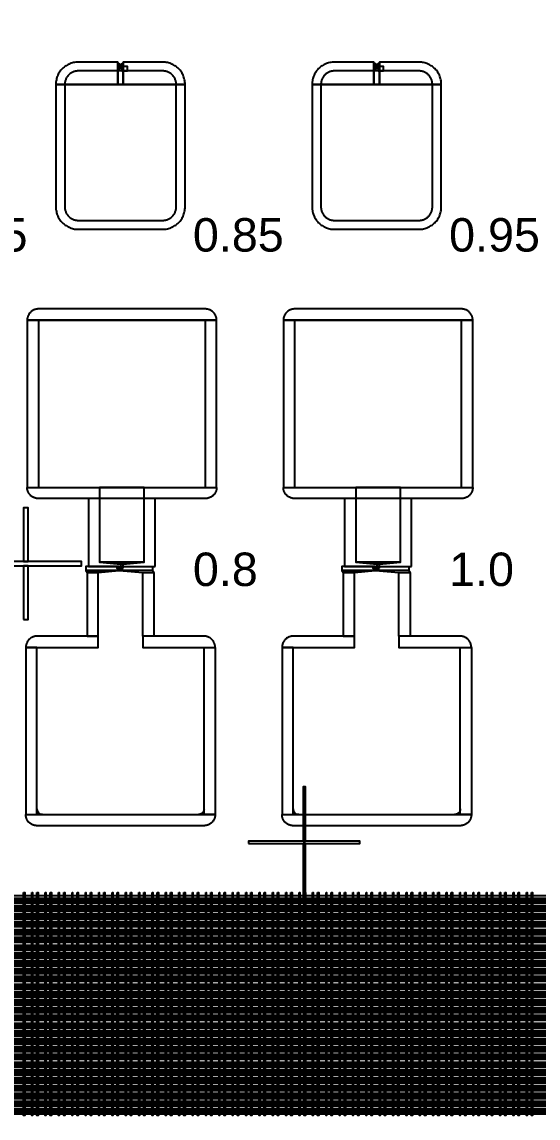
# Model space of a CAD drawing. Extents: x -50000 to 50000, y -50000 to 50000.
# Drawn here: x -17007 to -16080, y 16006 to 17972 of the extents above; entities that cross this region are included whole.
import ezdxf

# ---------------------------------------------------------------- set-up
doc = ezdxf.new("R2010")
doc.units = 0
doc.layers.get('0').update_dxf_attribs({"linetype": 'CONTINUOUS'})
for name, color, linetype in [('BASEMETAL', 4, 'CONTINUOUS'), ('FRAME', 8, 'CONTINUOUS'), ('MARKERS', 2, 'CONTINUOUS'), ('SECONDLAYER', 6, 'CONTINUOUS')]:
    doc.layers.add(name, color=color, linetype=linetype)
doc.styles.get("Standard").update_dxf_attribs({"font": 'arial.ttf'})

# ---------------------------------------------------------------- blocks, each defined once
blk = doc.blocks.new('CHIP_JARRAY')
for points in [[(4609.5, 3360), (4665, 3360), (4665, 3400), (4594, 3400), (4591.9, 3399.9), (4589.8, 3399.8), (4587.7, 3399.5), (4585.7, 3399.1), (4583.6, 3398.6), (4581.6, 3398), (4579.7, 3397.3), (4577.7, 3396.5), (4575.8, 3395.6), (4574, 3394.6), (4572.2, 3393.5), (4570.5, 3392.4), (4568.8, 3391.1), (4567.2, 3389.7), (4565.7, 3388.3), (4564.3, 3386.8), (4562.9, 3385.2), (4561.6, 3383.5), (4560.5, 3381.8), (4559.4, 3380), (4558.4, 3378.2), (4557.5, 3376.3), (4556.7, 3374.3), (4556, 3372.4), (4555.4, 3370.4), (4554.9, 3368.3), (4554.5, 3366.3), (4554.2, 3364.2), (4554.1, 3362.1), (4554, 3360), (4554, 3360)], [(4669.6, 3395.5), (4665, 3399.5), (4665, 3399.5), (4665, 3395.5)], [(4669.6, 3388.5), (4669.6, 3395.5), (4665, 3395.5), (4665, 3388.5)], [(4675, 3360), (4675, 3388.5), (4665, 3388.5), (4665, 3360)], [(4675, 3395.5), (4675, 3399.5), (4675, 3399.5), (4670.4, 3395.5)], [(4670.4, 3388.5), (4670.4, 3395.5), (4675, 3395.5), (4675, 3388.5)], [(4730.5, 3360), (4786, 3360), (4786, 3360), (4785.9, 3362.1), (4785.8, 3364.2), (4785.5, 3366.3), (4785.1, 3368.3), (4784.6, 3370.4), (4784, 3372.4), (4783.3, 3374.3), (4782.5, 3376.3), (4781.6, 3378.2), (4780.6, 3380), (4779.5, 3381.8), (4778.4, 3383.5), (4777.1, 3385.2), (4775.7, 3386.8), (4774.3, 3388.3), (4772.8, 3389.7), (4771.2, 3391.1), (4769.5, 3392.4), (4767.8, 3393.5), (4766, 3394.6), (4764.2, 3395.6), (4762.3, 3396.5), (4760.3, 3397.3), (4758.4, 3398), (4756.4, 3398.6), (4754.3, 3399.1), (4752.3, 3399.5), (4750.2, 3399.8), (4748.1, 3399.9), (4746, 3400), (4675, 3400), (4675, 3360)], [(5069.5, 3360), (5125, 3360), (5125, 3400), (5054, 3400), (5051.9, 3399.9), (5049.8, 3399.8), (5047.7, 3399.5), (5045.7, 3399.1), (5043.6, 3398.6), (5041.6, 3398), (5039.7, 3397.3), (5037.7, 3396.5), (5035.8, 3395.6), (5034, 3394.6), (5032.2, 3393.5), (5030.5, 3392.4), (5028.8, 3391.1), (5027.2, 3389.7), (5025.7, 3388.3), (5024.3, 3386.8), (5022.9, 3385.2), (5021.6, 3383.5), (5020.5, 3381.8), (5019.4, 3380), (5018.4, 3378.2), (5017.5, 3376.3), (5016.7, 3374.3), (5016, 3372.4), (5015.4, 3370.4), (5014.9, 3368.3), (5014.5, 3366.3), (5014.2, 3364.2), (5014.1, 3362.1), (5014, 3360), (5014, 3360)], [(5129.5, 3395.5), (5125, 3399.5), (5125, 3399.5), (5125, 3395.5)], [(5129.5, 3388.5), (5129.5, 3395.5), (5125, 3395.5), (5125, 3388.5)], [(5135, 3360), (5135, 3388.5), (5125, 3388.5), (5125, 3360)], [(5135, 3395.5), (5135, 3399.5), (5135, 3399.5), (5130.5, 3395.5)], [(5130.5, 3388.5), (5130.5, 3395.5), (5135, 3395.5), (5135, 3388.5)], [(5190.5, 3360), (5246, 3360), (5246, 3360), (5245.9, 3362.1), (5245.8, 3364.2), (5245.5, 3366.3), (5245.1, 3368.3), (5244.6, 3370.4), (5244, 3372.4), (5243.3, 3374.3), (5242.5, 3376.3), (5241.6, 3378.2), (5240.6, 3380), (5239.5, 3381.8), (5238.4, 3383.5), (5237.1, 3385.2), (5235.7, 3386.8), (5234.3, 3388.3), (5232.8, 3389.7), (5231.2, 3391.1), (5229.5, 3392.4), (5227.8, 3393.5), (5226, 3394.6), (5224.2, 3395.6), (5222.3, 3396.5), (5220.3, 3397.3), (5218.4, 3398), (5216.4, 3398.6), (5214.3, 3399.1), (5212.3, 3399.5), (5210.2, 3399.8), (5208.1, 3399.9), (5206, 3400), (5135, 3400), (5135, 3360)], [(4670, 3100), (4746, 3100), (4748.1, 3100.1), (4750.2, 3100.2), (4752.3, 3100.5), (4754.3, 3100.9), (4756.4, 3101.4), (4758.4, 3102), (4760.3, 3102.7), (4762.3, 3103.5), (4764.2, 3104.4), (4766, 3105.4), (4767.8, 3106.5), (4769.5, 3107.6), (4771.2, 3108.9), (4772.8, 3110.3), (4774.3, 3111.7), (4775.7, 3113.2), (4777.1, 3114.8), (4778.4, 3116.5), (4779.5, 3118.2), (4780.6, 3120), (4781.6, 3121.8), (4782.5, 3123.7), (4783.3, 3125.7), (4784, 3127.6), (4784.6, 3129.6), (4785.1, 3131.7), (4785.5, 3133.7), (4785.8, 3135.8), (4785.9, 3137.9), (4786, 3140), (4786, 3360), (4554, 3360), (4554, 3140), (4554.1, 3137.9), (4554.2, 3135.8), (4554.5, 3133.7), (4554.9, 3131.7), (4555.4, 3129.6), (4556, 3127.6), (4556.7, 3125.7), (4557.5, 3123.7), (4558.4, 3121.8), (4559.4, 3120), (4560.5, 3118.2), (4561.6, 3116.5), (4562.9, 3114.8), (4564.3, 3113.2), (4565.7, 3111.7), (4567.2, 3110.3), (4568.8, 3108.9), (4570.5, 3107.6), (4572.2, 3106.5), (4574, 3105.4), (4575.8, 3104.4), (4577.7, 3103.5), (4579.7, 3102.7), (4581.6, 3102), (4583.6, 3101.4), (4585.7, 3100.9), (4587.7, 3100.5), (4589.8, 3100.2), (4591.9, 3100.1), (4594, 3100)], [(5130, 3100), (5206, 3100), (5208.1, 3100.1), (5210.2, 3100.2), (5212.3, 3100.5), (5214.3, 3100.9), (5216.4, 3101.4), (5218.4, 3102), (5220.3, 3102.7), (5222.3, 3103.5), (5224.2, 3104.4), (5226, 3105.4), (5227.8, 3106.5), (5229.5, 3107.6), (5231.2, 3108.9), (5232.8, 3110.3), (5234.3, 3111.7), (5235.7, 3113.2), (5237.1, 3114.8), (5238.4, 3116.5), (5239.5, 3118.2), (5240.6, 3120), (5241.6, 3121.8), (5242.5, 3123.7), (5243.3, 3125.7), (5244, 3127.6), (5244.6, 3129.6), (5245.1, 3131.7), (5245.5, 3133.7), (5245.8, 3135.8), (5245.9, 3137.9), (5246, 3140), (5246, 3360), (5014, 3360), (5014, 3140), (5014.1, 3137.9), (5014.2, 3135.8), (5014.5, 3133.7), (5014.9, 3131.7), (5015.4, 3129.6), (5016, 3127.6), (5016.7, 3125.7), (5017.5, 3123.7), (5018.4, 3121.8), (5019.4, 3120), (5020.5, 3118.2), (5021.6, 3116.5), (5022.9, 3114.8), (5024.3, 3113.2), (5025.7, 3111.7), (5027.2, 3110.3), (5028.8, 3108.9), (5030.5, 3107.6), (5032.2, 3106.5), (5034, 3105.4), (5035.8, 3104.4), (5037.7, 3103.5), (5039.7, 3102.7), (5041.6, 3102), (5043.6, 3101.4), (5045.7, 3100.9), (5047.7, 3100.5), (5049.8, 3100.2), (5051.9, 3100.1), (5054, 3100)], [(4672.5, 2937), (4842.5, 2937), (4842.5, 2937), (4842.5, 2938), (4842.4, 2939.1), (4842.3, 2940.1), (4842.1, 2941.2), (4841.8, 2942.2), (4841.5, 2943.2), (4841.2, 2944.2), (4840.8, 2945.1), (4840.3, 2946.1), (4839.8, 2947), (4839.3, 2947.9), (4838.7, 2948.8), (4838, 2949.6), (4837.4, 2950.4), (4836.6, 2951.1), (4835.9, 2951.9), (4835.1, 2952.5), (4834.3, 2953.2), (4833.4, 2953.8), (4832.5, 2954.3), (4831.6, 2954.8), (4830.6, 2955.3), (4829.7, 2955.7), (4828.7, 2956), (4827.7, 2956.3), (4826.7, 2956.6), (4825.6, 2956.8), (4824.6, 2956.9), (4823.5, 2957), (4822.5, 2957), (4522.5, 2957), (4521.5, 2957), (4520.4, 2956.9), (4519.4, 2956.8), (4518.3, 2956.6), (4517.3, 2956.3), (4516.3, 2956), (4515.3, 2955.7), (4514.4, 2955.3), (4513.4, 2954.8), (4512.5, 2954.3), (4511.6, 2953.8), (4510.7, 2953.2), (4509.9, 2952.5), (4509.1, 2951.9), (4508.4, 2951.1), (4507.6, 2950.4), (4507, 2949.6), (4506.3, 2948.8), (4505.7, 2947.9), (4505.2, 2947), (4504.7, 2946.1), (4504.2, 2945.1), (4503.8, 2944.2), (4503.5, 2943.2), (4503.2, 2942.2), (4502.9, 2941.2), (4502.7, 2940.1), (4502.6, 2939.1), (4502.5, 2938), (4502.5, 2937), (4502.5, 2937)], [(5132.5, 2937), (5302.5, 2937), (5302.5, 2937), (5302.5, 2938), (5302.4, 2939.1), (5302.3, 2940.1), (5302.1, 2941.2), (5301.8, 2942.2), (5301.5, 2943.2), (5301.2, 2944.2), (5300.8, 2945.1), (5300.3, 2946.1), (5299.8, 2947), (5299.3, 2947.9), (5298.7, 2948.8), (5298, 2949.6), (5297.4, 2950.4), (5296.6, 2951.1), (5295.9, 2951.9), (5295.1, 2952.5), (5294.3, 2953.2), (5293.4, 2953.8), (5292.5, 2954.3), (5291.6, 2954.8), (5290.6, 2955.3), (5289.7, 2955.7), (5288.7, 2956), (5287.7, 2956.3), (5286.7, 2956.6), (5285.6, 2956.8), (5284.6, 2956.9), (5283.5, 2957), (5282.5, 2957), (4982.5, 2957), (4981.5, 2957), (4980.4, 2956.9), (4979.4, 2956.8), (4978.3, 2956.6), (4977.3, 2956.3), (4976.3, 2956), (4975.3, 2955.7), (4974.4, 2955.3), (4973.4, 2954.8), (4972.5, 2954.3), (4971.6, 2953.8), (4970.7, 2953.2), (4969.9, 2952.5), (4969.1, 2951.9), (4968.4, 2951.1), (4967.6, 2950.4), (4967, 2949.6), (4966.3, 2948.8), (4965.7, 2947.9), (4965.2, 2947), (4964.7, 2946.1), (4964.2, 2945.1), (4963.8, 2944.2), (4963.5, 2943.2), (4963.2, 2942.2), (4962.9, 2941.2), (4962.7, 2940.1), (4962.6, 2939.1), (4962.5, 2938), (4962.5, 2937), (4962.5, 2937)], [(4842.5, 2637), (4842.5, 2937), (4502.5, 2937), (4502.5, 2637)], [(5302.5, 2637), (5302.5, 2937), (4962.5, 2937), (4962.5, 2637)], [(4672.5, 2637), (4842.5, 2637), (4842.5, 2637), (4842.5, 2636), (4842.4, 2634.9), (4842.3, 2633.9), (4842.1, 2632.8), (4841.8, 2631.8), (4841.5, 2630.8), (4841.2, 2629.8), (4840.8, 2628.9), (4840.3, 2627.9), (4839.8, 2627), (4839.3, 2626.1), (4838.7, 2625.2), (4838, 2624.4), (4837.4, 2623.6), (4836.6, 2622.9), (4835.9, 2622.1), (4835.1, 2621.5), (4834.3, 2620.8), (4833.4, 2620.2), (4832.5, 2619.7), (4831.6, 2619.2), (4830.6, 2618.7), (4829.7, 2618.3), (4828.7, 2618), (4827.7, 2617.7), (4826.7, 2617.4), (4825.6, 2617.2), (4824.6, 2617.1), (4823.5, 2617), (4822.5, 2617), (4522.5, 2617), (4521.5, 2617), (4520.4, 2617.1), (4519.4, 2617.2), (4518.3, 2617.4), (4517.3, 2617.7), (4516.3, 2618), (4515.3, 2618.3), (4514.4, 2618.7), (4513.4, 2619.2), (4512.5, 2619.7), (4511.6, 2620.2), (4510.7, 2620.8), (4509.9, 2621.5), (4509.1, 2622.1), (4508.4, 2622.9), (4507.6, 2623.6), (4507, 2624.4), (4506.3, 2625.2), (4505.7, 2626.1), (4505.2, 2627), (4504.7, 2627.9), (4504.2, 2628.9), (4503.8, 2629.8), (4503.5, 2630.8), (4503.2, 2631.8), (4502.9, 2632.8), (4502.7, 2633.9), (4502.6, 2634.9), (4502.5, 2636), (4502.5, 2637), (4502.5, 2637)], [(5132.5, 2637), (5302.5, 2637), (5302.5, 2637), (5302.5, 2636), (5302.4, 2634.9), (5302.3, 2633.9), (5302.1, 2632.8), (5301.8, 2631.8), (5301.5, 2630.8), (5301.2, 2629.8), (5300.8, 2628.9), (5300.3, 2627.9), (5299.8, 2627), (5299.3, 2626.1), (5298.7, 2625.2), (5298, 2624.4), (5297.4, 2623.6), (5296.6, 2622.9), (5295.9, 2622.1), (5295.1, 2621.5), (5294.3, 2620.8), (5293.4, 2620.2), (5292.5, 2619.7), (5291.6, 2619.2), (5290.6, 2618.7), (5289.7, 2618.3), (5288.7, 2618), (5287.7, 2617.7), (5286.7, 2617.4), (5285.6, 2617.2), (5284.6, 2617.1), (5283.5, 2617), (5282.5, 2617), (4982.5, 2617), (4981.5, 2617), (4980.4, 2617.1), (4979.4, 2617.2), (4978.3, 2617.4), (4977.3, 2617.7), (4976.3, 2618), (4975.3, 2618.3), (4974.4, 2618.7), (4973.4, 2619.2), (4972.5, 2619.7), (4971.6, 2620.2), (4970.7, 2620.8), (4969.9, 2621.5), (4969.1, 2622.1), (4968.4, 2622.9), (4967.6, 2623.6), (4967, 2624.4), (4966.3, 2625.2), (4965.7, 2626.1), (4965.2, 2627), (4964.7, 2627.9), (4964.2, 2628.9), (4963.8, 2629.8), (4963.5, 2630.8), (4963.2, 2631.8), (4962.9, 2632.8), (4962.7, 2633.9), (4962.6, 2634.9), (4962.5, 2636), (4962.5, 2637), (4962.5, 2637)], [(4732.5, 2495), (4732.5, 2617), (4612.5, 2617), (4612.5, 2495)], [(5192.5, 2495), (5192.5, 2617), (5072.5, 2617), (5072.5, 2495)], [(4667.1, 2488), (4667.1, 2495), (4607.5, 2495), (4607.5, 2488)], [(4630, 2484), (4667.1, 2488), (4607.5, 2488), (4610, 2484)], [(4630, 2370), (4630, 2484), (4610, 2484), (4610, 2370)], [(4667.9, 2488), (4667.9, 2495), (4727.5, 2495), (4727.5, 2488)], [(4730, 2484), (4727.5, 2488), (4667.9, 2488), (4710, 2484)], [(4710, 2370), (4710, 2484), (4730, 2484), (4730, 2370)], [(5127, 2488), (5127, 2495), (5067.5, 2495), (5067.5, 2488)], [(5090, 2484), (5127, 2488), (5067.5, 2488), (5070, 2484)], [(5090, 2370), (5090, 2484), (5070, 2484), (5070, 2370)], [(5128, 2488), (5128, 2495), (5187.5, 2495), (5187.5, 2488)], [(5190, 2484), (5187.5, 2488), (5128, 2488), (5170, 2484)], [(5170, 2370), (5170, 2484), (5190, 2484), (5190, 2370)], [(4565, 2350), (4630, 2350), (4630, 2370), (4520, 2370), (4519, 2370), (4517.9, 2369.9), (4516.9, 2369.8), (4515.8, 2369.6), (4514.8, 2369.3), (4513.8, 2369), (4512.8, 2368.7), (4511.9, 2368.3), (4510.9, 2367.8), (4510, 2367.3), (4509.1, 2366.8), (4508.2, 2366.2), (4507.4, 2365.5), (4506.6, 2364.9), (4505.9, 2364.1), (4505.1, 2363.4), (4504.5, 2362.6), (4503.8, 2361.8), (4503.2, 2360.9), (4502.7, 2360), (4502.2, 2359.1), (4501.7, 2358.1), (4501.3, 2357.2), (4501, 2356.2), (4500.7, 2355.2), (4500.4, 2354.2), (4500.2, 2353.1), (4500.1, 2352.1), (4500, 2351), (4500, 2350), (4500, 2350)], [(4775, 2350), (4840, 2350), (4840, 2350), (4840, 2351), (4839.9, 2352.1), (4839.8, 2353.1), (4839.6, 2354.2), (4839.3, 2355.2), (4839, 2356.2), (4838.7, 2357.2), (4838.3, 2358.1), (4837.8, 2359.1), (4837.3, 2360), (4836.8, 2360.9), (4836.2, 2361.8), (4835.5, 2362.6), (4834.9, 2363.4), (4834.1, 2364.1), (4833.4, 2364.9), (4832.6, 2365.5), (4831.8, 2366.2), (4830.9, 2366.8), (4830, 2367.3), (4829.1, 2367.8), (4828.1, 2368.3), (4827.2, 2368.7), (4826.2, 2369), (4825.2, 2369.3), (4824.2, 2369.6), (4823.1, 2369.8), (4822.1, 2369.9), (4821, 2370), (4820, 2370), (4710, 2370), (4710, 2350)], [(5025, 2350), (5090, 2350), (5090, 2370), (4980, 2370), (4979, 2370), (4977.9, 2369.9), (4976.9, 2369.8), (4975.8, 2369.6), (4974.8, 2369.3), (4973.8, 2369), (4972.8, 2368.7), (4971.9, 2368.3), (4970.9, 2367.8), (4970, 2367.3), (4969.1, 2366.8), (4968.2, 2366.2), (4967.4, 2365.5), (4966.6, 2364.9), (4965.9, 2364.1), (4965.1, 2363.4), (4964.5, 2362.6), (4963.8, 2361.8), (4963.2, 2360.9), (4962.7, 2360), (4962.2, 2359.1), (4961.7, 2358.1), (4961.3, 2357.2), (4961, 2356.2), (4960.7, 2355.2), (4960.4, 2354.2), (4960.2, 2353.1), (4960.1, 2352.1), (4960, 2351), (4960, 2350), (4960, 2350)], [(5235, 2350), (5300, 2350), (5300, 2350), (5300, 2351), (5299.9, 2352.1), (5299.8, 2353.1), (5299.6, 2354.2), (5299.3, 2355.2), (5299, 2356.2), (5298.7, 2357.2), (5298.3, 2358.1), (5297.8, 2359.1), (5297.3, 2360), (5296.8, 2360.9), (5296.2, 2361.8), (5295.5, 2362.6), (5294.9, 2363.4), (5294.1, 2364.1), (5293.4, 2364.9), (5292.6, 2365.5), (5291.8, 2366.2), (5290.9, 2366.8), (5290, 2367.3), (5289.1, 2367.8), (5288.1, 2368.3), (5287.2, 2368.7), (5286.2, 2369), (5285.2, 2369.3), (5284.2, 2369.6), (5283.1, 2369.8), (5282.1, 2369.9), (5281, 2370), (5280, 2370), (5170, 2370), (5170, 2350)], [(4520, 2050), (4520, 2350), (4500, 2350), (4500, 2050)], [(4820, 2050), (4820, 2350), (4840, 2350), (4840, 2050)], [(4980, 2050), (4980, 2350), (4960, 2350), (4960, 2050)], [(5280, 2050), (5280, 2350), (5300, 2350), (5300, 2050)], [(4670, 2050), (4840, 2050), (4840, 2050), (4840, 2049), (4839.9, 2047.9), (4839.8, 2046.9), (4839.6, 2045.8), (4839.3, 2044.8), (4839, 2043.8), (4838.7, 2042.8), (4838.3, 2041.9), (4837.8, 2040.9), (4837.3, 2040), (4836.8, 2039.1), (4836.2, 2038.2), (4835.5, 2037.4), (4834.9, 2036.6), (4834.1, 2035.9), (4833.4, 2035.1), (4832.6, 2034.5), (4831.8, 2033.8), (4830.9, 2033.2), (4830, 2032.7), (4829.1, 2032.2), (4828.1, 2031.7), (4827.2, 2031.3), (4826.2, 2031), (4825.2, 2030.7), (4824.2, 2030.4), (4823.1, 2030.2), (4822.1, 2030.1), (4821, 2030), (4820, 2030), (4520, 2030), (4519, 2030), (4517.9, 2030.1), (4516.9, 2030.2), (4515.8, 2030.4), (4514.8, 2030.7), (4513.8, 2031), (4512.8, 2031.3), (4511.9, 2031.7), (4510.9, 2032.2), (4510, 2032.7), (4509.1, 2033.2), (4508.2, 2033.8), (4507.4, 2034.5), (4506.6, 2035.1), (4505.9, 2035.9), (4505.1, 2036.6), (4504.5, 2037.4), (4503.8, 2038.2), (4503.2, 2039.1), (4502.7, 2040), (4502.2, 2040.9), (4501.7, 2041.9), (4501.3, 2042.8), (4501, 2043.8), (4500.7, 2044.8), (4500.4, 2045.8), (4500.2, 2046.9), (4500.1, 2047.9), (4500, 2049), (4500, 2050), (4500, 2050)], [(4520, 2050), (4520, 2060), (4520.1, 2059), (4520.2, 2057.9), (4520.5, 2056.9), (4520.9, 2055.9), (4521.3, 2055), (4521.9, 2054.1), (4522.6, 2053.3), (4523.3, 2052.6), (4524.1, 2051.9), (4525, 2051.3), (4525.9, 2050.9), (4526.9, 2050.5), (4527.9, 2050.2), (4529, 2050.1), (4530, 2050)], [(4820, 2050), (4820, 2060), (4819.9, 2059), (4819.8, 2057.9), (4819.5, 2056.9), (4819.1, 2055.9), (4818.7, 2055), (4818.1, 2054.1), (4817.4, 2053.3), (4816.7, 2052.6), (4815.9, 2051.9), (4815, 2051.3), (4814.1, 2050.9), (4813.1, 2050.5), (4812.1, 2050.2), (4811, 2050.1), (4810, 2050)], [(5130, 2050), (5300, 2050), (5300, 2050), (5300, 2049), (5299.9, 2047.9), (5299.8, 2046.9), (5299.6, 2045.8), (5299.3, 2044.8), (5299, 2043.8), (5298.7, 2042.8), (5298.3, 2041.9), (5297.8, 2040.9), (5297.3, 2040), (5296.8, 2039.1), (5296.2, 2038.2), (5295.5, 2037.4), (5294.9, 2036.6), (5294.1, 2035.9), (5293.4, 2035.1), (5292.6, 2034.5), (5291.8, 2033.8), (5290.9, 2033.2), (5290, 2032.7), (5289.1, 2032.2), (5288.1, 2031.7), (5287.2, 2031.3), (5286.2, 2031), (5285.2, 2030.7), (5284.2, 2030.4), (5283.1, 2030.2), (5282.1, 2030.1), (5281, 2030), (5280, 2030), (4980, 2030), (4979, 2030), (4977.9, 2030.1), (4976.9, 2030.2), (4975.8, 2030.4), (4974.8, 2030.7), (4973.8, 2031), (4972.8, 2031.3), (4971.9, 2031.7), (4970.9, 2032.2), (4970, 2032.7), (4969.1, 2033.2), (4968.2, 2033.8), (4967.4, 2034.5), (4966.6, 2035.1), (4965.9, 2035.9), (4965.1, 2036.6), (4964.5, 2037.4), (4963.8, 2038.2), (4963.2, 2039.1), (4962.7, 2040), (4962.2, 2040.9), (4961.7, 2041.9), (4961.3, 2042.8), (4961, 2043.8), (4960.7, 2044.8), (4960.4, 2045.8), (4960.2, 2046.9), (4960.1, 2047.9), (4960, 2049), (4960, 2050), (4960, 2050)], [(4980, 2050), (4980, 2060), (4980.1, 2059), (4980.2, 2057.9), (4980.5, 2056.9), (4980.9, 2055.9), (4981.3, 2055), (4981.9, 2054.1), (4982.6, 2053.3), (4983.3, 2052.6), (4984.1, 2051.9), (4985, 2051.3), (4985.9, 2050.9), (4986.9, 2050.5), (4987.9, 2050.2), (4989, 2050.1), (4990, 2050)], [(5280, 2050), (5280, 2060), (5279.9, 2059), (5279.8, 2057.9), (5279.5, 2056.9), (5279.1, 2055.9), (5278.7, 2055), (5278.1, 2054.1), (5277.4, 2053.3), (5276.7, 2052.6), (5275.9, 2051.9), (5275, 2051.3), (5274.1, 2050.9), (5273.1, 2050.5), (5272.1, 2050.2), (5271, 2050.1), (5270, 2050)], [(500, 1900), (6500, 1900), (6500, 1904.3), (500, 1904.3)], [(500, 1897), (6500, 1897), (6500, 1899), (500, 1899)], [(500, 1894), (6500, 1894), (6500, 1896.4), (500, 1896.4)], [(500, 1891), (6500, 1891), (6500, 1893), (500, 1893)], [(500, 1886), (6500, 1886), (6500, 1890.3), (500, 1890.3)], [(500, 1883), (6500, 1883), (6500, 1885), (500, 1885)], [(500, 1880), (6500, 1880), (6500, 1882.4), (500, 1882.4)], [(500, 1877), (6500, 1877), (6500, 1879), (500, 1879)], [(500, 1872), (6500, 1872), (6500, 1876.3), (500, 1876.3)], [(500, 1869), (6500, 1869), (6500, 1871), (500, 1871)], [(500, 1866), (6500, 1866), (6500, 1868.4), (500, 1868.4)], [(500, 1863), (6500, 1863), (6500, 1865), (500, 1865)], [(500, 1858), (6500, 1858), (6500, 1862.3), (500, 1862.3)], [(500, 1855), (6500, 1855), (6500, 1857), (500, 1857)], [(500, 1852), (6500, 1852), (6500, 1854.4), (500, 1854.4)], [(500, 1849), (6500, 1849), (6500, 1851), (500, 1851)], [(500, 1844), (6500, 1844), (6500, 1848.3), (500, 1848.3)], [(500, 1841), (6500, 1841), (6500, 1843), (500, 1843)], [(500, 1838), (6500, 1838), (6500, 1840.4), (500, 1840.4)], [(500, 1835), (6500, 1835), (6500, 1837), (500, 1837)], [(500, 1830), (6500, 1830), (6500, 1834.3), (500, 1834.3)], [(500, 1827), (6500, 1827), (6500, 1829), (500, 1829)], [(500, 1824), (6500, 1824), (6500, 1826.4), (500, 1826.4)], [(500, 1821), (6500, 1821), (6500, 1823), (500, 1823)], [(500, 1816), (6500, 1816), (6500, 1820.3), (500, 1820.3)], [(500, 1813), (6500, 1813), (6500, 1815), (500, 1815)], [(500, 1810), (6500, 1810), (6500, 1812.4), (500, 1812.4)], [(500, 1807), (6500, 1807), (6500, 1809), (500, 1809)], [(500, 1802), (6500, 1802), (6500, 1806.3), (500, 1806.3)], [(500, 1799), (6500, 1799), (6500, 1801), (500, 1801)], [(500, 1796), (6500, 1796), (6500, 1798.4), (500, 1798.4)], [(500, 1793), (6500, 1793), (6500, 1795), (500, 1795)], [(500, 1788), (6500, 1788), (6500, 1792.3), (500, 1792.3)], [(500, 1785), (6500, 1785), (6500, 1787), (500, 1787)], [(500, 1782), (6500, 1782), (6500, 1784.4), (500, 1784.4)], [(500, 1779), (6500, 1779), (6500, 1781), (500, 1781)], [(500, 1774), (6500, 1774), (6500, 1778.3), (500, 1778.3)], [(500, 1771), (6500, 1771), (6500, 1773), (500, 1773)], [(500, 1768), (6500, 1768), (6500, 1770.4), (500, 1770.4)], [(500, 1765), (6500, 1765), (6500, 1767), (500, 1767)], [(500, 1760), (6500, 1760), (6500, 1764.3), (500, 1764.3)], [(500, 1757), (6500, 1757), (6500, 1759), (500, 1759)], [(500, 1754), (6500, 1754), (6500, 1756.4), (500, 1756.4)], [(500, 1751), (6500, 1751), (6500, 1753), (500, 1753)], [(500, 1746), (6500, 1746), (6500, 1750.3), (500, 1750.3)], [(500, 1743), (6500, 1743), (6500, 1745), (500, 1745)], [(500, 1740), (6500, 1740), (6500, 1742.4), (500, 1742.4)], [(500, 1737), (6500, 1737), (6500, 1739), (500, 1739)], [(500, 1732), (6500, 1732), (6500, 1736.3), (500, 1736.3)], [(500, 1729), (6500, 1729), (6500, 1731), (500, 1731)], [(500, 1726), (6500, 1726), (6500, 1728.4), (500, 1728.4)], [(500, 1723), (6500, 1723), (6500, 1725), (500, 1725)], [(500, 1718), (6500, 1718), (6500, 1722.3), (500, 1722.3)], [(500, 1715), (6500, 1715), (6500, 1717), (500, 1717)], [(500, 1712), (6500, 1712), (6500, 1714.4), (500, 1714.4)], [(500, 1709), (6500, 1709), (6500, 1711), (500, 1711)], [(500, 1704), (6500, 1704), (6500, 1708.3), (500, 1708.3)], [(500, 1701), (6500, 1701), (6500, 1703), (500, 1703)], [(500, 1698), (6500, 1698), (6500, 1700.4), (500, 1700.4)], [(500, 1695), (6500, 1695), (6500, 1697), (500, 1697)], [(500, 1690), (6500, 1690), (6500, 1694.3), (500, 1694.3)], [(500, 1687), (6500, 1687), (6500, 1689), (500, 1689)], [(500, 1684), (6500, 1684), (6500, 1686.4), (500, 1686.4)], [(500, 1681), (6500, 1681), (6500, 1683), (500, 1683)], [(500, 1676), (6500, 1676), (6500, 1680.3), (500, 1680.3)], [(500, 1673), (6500, 1673), (6500, 1675), (500, 1675)], [(500, 1670), (6500, 1670), (6500, 1672.4), (500, 1672.4)], [(500, 1667), (6500, 1667), (6500, 1669), (500, 1669)], [(500, 1662), (6500, 1662), (6500, 1666.3), (500, 1666.3)], [(500, 1659), (6500, 1659), (6500, 1661), (500, 1661)], [(500, 1656), (6500, 1656), (6500, 1658.4), (500, 1658.4)], [(500, 1653), (6500, 1653), (6500, 1655), (500, 1655)], [(500, 1648), (6500, 1648), (6500, 1652.3), (500, 1652.3)], [(500, 1645), (6500, 1645), (6500, 1647), (500, 1647)], [(500, 1642), (6500, 1642), (6500, 1644.4), (500, 1644.4)], [(500, 1639), (6500, 1639), (6500, 1641), (500, 1641)], [(500, 1634), (6500, 1634), (6500, 1638.3), (500, 1638.3)], [(500, 1631), (6500, 1631), (6500, 1633), (500, 1633)], [(500, 1628), (6500, 1628), (6500, 1630.4), (500, 1630.4)], [(500, 1625), (6500, 1625), (6500, 1627), (500, 1627)], [(500, 1620), (6500, 1620), (6500, 1624.3), (500, 1624.3)], [(500, 1617), (6500, 1617), (6500, 1619), (500, 1619)], [(500, 1614), (6500, 1614), (6500, 1616.4), (500, 1616.4)], [(500, 1611), (6500, 1611), (6500, 1613), (500, 1613)], [(500, 1606), (6500, 1606), (6500, 1610.3), (500, 1610.3)], [(500, 1603), (6500, 1603), (6500, 1605), (500, 1605)], [(500, 1600), (6500, 1600), (6500, 1602.4), (500, 1602.4)], [(500, 1597), (6500, 1597), (6500, 1599), (500, 1599)], [(500, 1592), (6500, 1592), (6500, 1596.3), (500, 1596.3)], [(500, 1589), (6500, 1589), (6500, 1591), (500, 1591)], [(500, 1586), (6500, 1586), (6500, 1588.4), (500, 1588.4)], [(500, 1583), (6500, 1583), (6500, 1585), (500, 1585)], [(500, 1578), (6500, 1578), (6500, 1582.3), (500, 1582.3)], [(500, 1575), (6500, 1575), (6500, 1577), (500, 1577)], [(500, 1572), (6500, 1572), (6500, 1574.4), (500, 1574.4)], [(500, 1569), (6500, 1569), (6500, 1571), (500, 1571)], [(500, 1564), (6500, 1564), (6500, 1568.3), (500, 1568.3)], [(500, 1561), (6500, 1561), (6500, 1563), (500, 1563)], [(500, 1558), (6500, 1558), (6500, 1560.4), (500, 1560.4)], [(500, 1555), (6500, 1555), (6500, 1557), (500, 1557)], [(500, 1550), (6500, 1550), (6500, 1554.3), (500, 1554.3)], [(500, 1547), (6500, 1547), (6500, 1549), (500, 1549)], [(500, 1544), (6500, 1544), (6500, 1546.4), (500, 1546.4)], [(500, 1541), (6500, 1541), (6500, 1543), (500, 1543)], [(500, 1536), (6500, 1536), (6500, 1540.3), (500, 1540.3)], [(500, 1533), (6500, 1533), (6500, 1535), (500, 1535)], [(500, 1530), (6500, 1530), (6500, 1532.4), (500, 1532.4)], [(500, 1527), (6500, 1527), (6500, 1529), (500, 1529)], [(500, 1522), (6500, 1522), (6500, 1526.3), (500, 1526.3)], [(500, 1519), (6500, 1519), (6500, 1521), (500, 1521)], [(500, 1516), (6500, 1516), (6500, 1518.4), (500, 1518.4)], [(500, 1513), (6500, 1513), (6500, 1515), (500, 1515)]]:
    blk.add_lwpolyline(points, close=True)
at = {"layer": 'SECONDLAYER'}
for points in [[(4670, 3384), (4594, 3384), (4592.7, 3384), (4591.5, 3383.9), (4590.2, 3383.7), (4589, 3383.5), (4587.8, 3383.2), (4586.6, 3382.8), (4585.4, 3382.4), (4584.2, 3381.9), (4583.1, 3381.4), (4582, 3380.8), (4580.9, 3380.1), (4579.9, 3379.4), (4578.9, 3378.7), (4577.9, 3377.8), (4577, 3377), (4576.2, 3376.1), (4575.3, 3375.1), (4574.6, 3374.1), (4573.9, 3373.1), (4573.2, 3372), (4572.6, 3370.9), (4572.1, 3369.8), (4571.6, 3368.6), (4571.2, 3367.4), (4570.8, 3366.2), (4570.5, 3365), (4570.3, 3363.8), (4570.1, 3362.5), (4570, 3361.3), (4570, 3360), (4570, 3140), (4570, 3138.7), (4570.1, 3137.5), (4570.3, 3136.2), (4570.5, 3135), (4570.8, 3133.8), (4571.2, 3132.6), (4571.6, 3131.4), (4572.1, 3130.2), (4572.6, 3129.1), (4573.2, 3128), (4573.9, 3126.9), (4574.6, 3125.9), (4575.3, 3124.9), (4576.2, 3123.9), (4577, 3123), (4577.9, 3122.2), (4578.9, 3121.3), (4579.9, 3120.6), (4580.9, 3119.9), (4582, 3119.2), (4583.1, 3118.6), (4584.2, 3118.1), (4585.4, 3117.6), (4586.6, 3117.2), (4587.8, 3116.8), (4589, 3116.5), (4590.2, 3116.3), (4591.5, 3116.1), (4592.7, 3116), (4594, 3116), (4746, 3116), (4747.3, 3116), (4748.5, 3116.1), (4749.8, 3116.3), (4751, 3116.5), (4752.2, 3116.8), (4753.4, 3117.2), (4754.6, 3117.6), (4755.8, 3118.1), (4756.9, 3118.6), (4758, 3119.2), (4759.1, 3119.9), (4760.1, 3120.6), (4761.1, 3121.3), (4762.1, 3122.2), (4763, 3123), (4763.8, 3123.9), (4764.7, 3124.9), (4765.4, 3125.9), (4766.1, 3126.9), (4766.8, 3128), (4767.4, 3129.1), (4767.9, 3130.2), (4768.4, 3131.4), (4768.8, 3132.6), (4769.2, 3133.8), (4769.5, 3135), (4769.7, 3136.2), (4769.9, 3137.5), (4770, 3138.7), (4770, 3140), (4770, 3360), (4770, 3361.3), (4769.9, 3362.5), (4769.7, 3363.8), (4769.5, 3365), (4769.2, 3366.2), (4768.8, 3367.4), (4768.4, 3368.6), (4767.9, 3369.8), (4767.4, 3370.9), (4766.8, 3372), (4766.1, 3373.1), (4765.4, 3374.1), (4764.7, 3375.1), (4763.8, 3376.1), (4763, 3377), (4762.1, 3377.8), (4761.1, 3378.7), (4760.1, 3379.4), (4759.1, 3380.1), (4758, 3380.8), (4756.9, 3381.4), (4755.8, 3381.9), (4754.6, 3382.4), (4753.4, 3382.8), (4752.2, 3383.2), (4751, 3383.5), (4749.8, 3383.7), (4748.5, 3383.9), (4747.3, 3384), (4746, 3384)], [(4667.5, 3392.3), (4667.5, 3391.7), (4669.6, 3391.7), (4669.6, 3392.3)], [(4669.6, 3392.3), (4669.6, 3391.7), (4670.4, 3391.7), (4670.4, 3392.3)], [(4670.4, 3392.3), (4670.4, 3391.7), (4672.5, 3391.7), (4672.5, 3392.3)], [(4672.5, 3392.3), (4672.5, 3384), (4682.5, 3384), (4682.5, 3392.3)], [(5130, 3384), (5054, 3384), (5052.7, 3384), (5051.5, 3383.9), (5050.2, 3383.7), (5049, 3383.5), (5047.8, 3383.2), (5046.6, 3382.8), (5045.4, 3382.4), (5044.2, 3381.9), (5043.1, 3381.4), (5042, 3380.8), (5040.9, 3380.1), (5039.9, 3379.4), (5038.9, 3378.7), (5037.9, 3377.8), (5037, 3377), (5036.2, 3376.1), (5035.3, 3375.1), (5034.6, 3374.1), (5033.9, 3373.1), (5033.2, 3372), (5032.6, 3370.9), (5032.1, 3369.8), (5031.6, 3368.6), (5031.2, 3367.4), (5030.8, 3366.2), (5030.5, 3365), (5030.3, 3363.8), (5030.1, 3362.5), (5030, 3361.3), (5030, 3360), (5030, 3140), (5030, 3138.7), (5030.1, 3137.5), (5030.3, 3136.2), (5030.5, 3135), (5030.8, 3133.8), (5031.2, 3132.6), (5031.6, 3131.4), (5032.1, 3130.2), (5032.6, 3129.1), (5033.2, 3128), (5033.9, 3126.9), (5034.6, 3125.9), (5035.3, 3124.9), (5036.2, 3123.9), (5037, 3123), (5037.9, 3122.2), (5038.9, 3121.3), (5039.9, 3120.6), (5040.9, 3119.9), (5042, 3119.2), (5043.1, 3118.6), (5044.2, 3118.1), (5045.4, 3117.6), (5046.6, 3117.2), (5047.8, 3116.8), (5049, 3116.5), (5050.2, 3116.3), (5051.5, 3116.1), (5052.7, 3116), (5054, 3116), (5206, 3116), (5207.3, 3116), (5208.5, 3116.1), (5209.8, 3116.3), (5211, 3116.5), (5212.2, 3116.8), (5213.4, 3117.2), (5214.6, 3117.6), (5215.8, 3118.1), (5216.9, 3118.6), (5218, 3119.2), (5219.1, 3119.9), (5220.1, 3120.6), (5221.1, 3121.3), (5222.1, 3122.2), (5223, 3123), (5223.8, 3123.9), (5224.7, 3124.9), (5225.4, 3125.9), (5226.1, 3126.9), (5226.8, 3128), (5227.4, 3129.1), (5227.9, 3130.2), (5228.4, 3131.4), (5228.8, 3132.6), (5229.2, 3133.8), (5229.5, 3135), (5229.7, 3136.2), (5229.9, 3137.5), (5230, 3138.7), (5230, 3140), (5230, 3360), (5230, 3361.3), (5229.9, 3362.5), (5229.7, 3363.8), (5229.5, 3365), (5229.2, 3366.2), (5228.8, 3367.4), (5228.4, 3368.6), (5227.9, 3369.8), (5227.4, 3370.9), (5226.8, 3372), (5226.1, 3373.1), (5225.4, 3374.1), (5224.7, 3375.1), (5223.8, 3376.1), (5223, 3377), (5222.1, 3377.8), (5221.1, 3378.7), (5220.1, 3379.4), (5219.1, 3380.1), (5218, 3380.8), (5216.9, 3381.4), (5215.8, 3381.9), (5214.6, 3382.4), (5213.4, 3382.8), (5212.2, 3383.2), (5211, 3383.5), (5209.8, 3383.7), (5208.5, 3383.9), (5207.3, 3384), (5206, 3384)], [(5127.5, 3392.3), (5127.5, 3391.7), (5129.5, 3391.7), (5129.5, 3392.3)], [(5129.5, 3392.3), (5129.5, 3391.7), (5130.5, 3391.7), (5130.5, 3392.3)], [(5130.5, 3392.3), (5130.5, 3391.7), (5132.5, 3391.7), (5132.5, 3392.3)], [(5132.5, 3392.3), (5132.5, 3384), (5142.5, 3384), (5142.5, 3392.3)], [(4822.5, 2637), (4822.5, 2937), (4522.5, 2937), (4522.5, 2637)], [(5282.5, 2637), (5282.5, 2937), (4982.5, 2937), (4982.5, 2637)], [(4712.5, 2503), (4712.5, 2637), (4632.5, 2637), (4632.5, 2503)], [(5172.5, 2503), (5172.5, 2637), (5092.5, 2637), (5092.5, 2503)], [(4675, 2499), (4712.5, 2503), (4632.5, 2503), (4670, 2499)], [(4675, 2492), (4675, 2499), (4670, 2499), (4670, 2492)], [(5135, 2499), (5172.5, 2503), (5092.5, 2503), (5130, 2499)], [(5135, 2492), (5135, 2499), (5130, 2499), (5130, 2492)], [(4667.1, 2492), (4667.1, 2492.7), (4663.2, 2492.7), (4663.2, 2492)], [(4667.9, 2492), (4667.9, 2492.7), (4667.1, 2492.7), (4667.1, 2492)], [(4670, 2492), (4670, 2492.7), (4667.9, 2492.7), (4667.9, 2492)], [(5127, 2492), (5127, 2492.7), (5123, 2492.7), (5123, 2492)], [(5128, 2492), (5128, 2492.7), (5127, 2492.7), (5127, 2492)], [(5130, 2492), (5130, 2492.7), (5128, 2492.7), (5128, 2492)], [(4496, 1910), (4498, 1910), (4498, 1510), (4496, 1510)], [(4511, 1910), (4512, 1910), (4512, 1510), (4511, 1510)], [(4520, 1910), (4522, 1910), (4522, 1510), (4520, 1510)], [(4535, 1910), (4536, 1910), (4536, 1510), (4535, 1510)], [(4544, 1910), (4546, 1910), (4546, 1510), (4544, 1510)], [(4559, 1910), (4560, 1910), (4560, 1510), (4559, 1510)], [(4568, 1910), (4570, 1910), (4570, 1510), (4568, 1510)], [(4583, 1910), (4584, 1910), (4584, 1510), (4583, 1510)], [(4592, 1910), (4594, 1910), (4594, 1510), (4592, 1510)], [(4607, 1910), (4608, 1910), (4608, 1510), (4607, 1510)], [(4616, 1910), (4618, 1910), (4618, 1510), (4616, 1510)], [(4631, 1910), (4632, 1910), (4632, 1510), (4631, 1510)], [(4640, 1910), (4642, 1910), (4642, 1510), (4640, 1510)], [(4655, 1910), (4656, 1910), (4656, 1510), (4655, 1510)], [(4664, 1910), (4666, 1910), (4666, 1510), (4664, 1510)], [(4679, 1910), (4680, 1910), (4680, 1510), (4679, 1510)], [(4688, 1910), (4690, 1910), (4690, 1510), (4688, 1510)], [(4703, 1910), (4704, 1910), (4704, 1510), (4703, 1510)], [(4712, 1910), (4714, 1910), (4714, 1510), (4712, 1510)], [(4727, 1910), (4728, 1910), (4728, 1510), (4727, 1510)], [(4736, 1910), (4738, 1910), (4738, 1510), (4736, 1510)], [(4751, 1910), (4752, 1910), (4752, 1510), (4751, 1510)], [(4760, 1910), (4762, 1910), (4762, 1510), (4760, 1510)], [(4775, 1910), (4776, 1910), (4776, 1510), (4775, 1510)], [(4784, 1910), (4786, 1910), (4786, 1510), (4784, 1510)], [(4799, 1910), (4800, 1910), (4800, 1510), (4799, 1510)], [(4808, 1910), (4810, 1910), (4810, 1510), (4808, 1510)], [(4823, 1910), (4824, 1910), (4824, 1510), (4823, 1510)], [(4832, 1910), (4834, 1910), (4834, 1510), (4832, 1510)], [(4847, 1910), (4848, 1910), (4848, 1510), (4847, 1510)], [(4856, 1910), (4858, 1910), (4858, 1510), (4856, 1510)], [(4871, 1910), (4872, 1910), (4872, 1510), (4871, 1510)], [(4880, 1910), (4882, 1910), (4882, 1510), (4880, 1510)], [(4895, 1910), (4896, 1910), (4896, 1510), (4895, 1510)], [(4904, 1910), (4906, 1910), (4906, 1510), (4904, 1510)], [(4919, 1910), (4920, 1910), (4920, 1510), (4919, 1510)], [(4928, 1910), (4930, 1910), (4930, 1510), (4928, 1510)], [(4943, 1910), (4944, 1910), (4944, 1510), (4943, 1510)], [(4952, 1910), (4954, 1910), (4954, 1510), (4952, 1510)], [(4967, 1910), (4968, 1910), (4968, 1510), (4967, 1510)], [(4976, 1910), (4978, 1910), (4978, 1510), (4976, 1510)], [(4991, 1910), (4992, 1910), (4992, 1510), (4991, 1510)], [(5000, 1910), (5002, 1910), (5002, 1510), (5000, 1510)], [(5015, 1910), (5016, 1910), (5016, 1510), (5015, 1510)], [(5024, 1910), (5026, 1910), (5026, 1510), (5024, 1510)], [(5039, 1910), (5040, 1910), (5040, 1510), (5039, 1510)], [(5048, 1910), (5050, 1910), (5050, 1510), (5048, 1510)], [(5063, 1910), (5064, 1910), (5064, 1510), (5063, 1510)], [(5072, 1910), (5074, 1910), (5074, 1510), (5072, 1510)], [(5087, 1910), (5088, 1910), (5088, 1510), (5087, 1510)], [(5096, 1910), (5098, 1910), (5098, 1510), (5096, 1510)], [(5111, 1910), (5112, 1910), (5112, 1510), (5111, 1510)], [(5120, 1910), (5122, 1910), (5122, 1510), (5120, 1510)], [(5135, 1910), (5136, 1910), (5136, 1510), (5135, 1510)], [(5144, 1910), (5146, 1910), (5146, 1510), (5144, 1510)], [(5159, 1910), (5160, 1910), (5160, 1510), (5159, 1510)], [(5168, 1910), (5170, 1910), (5170, 1510), (5168, 1510)], [(5183, 1910), (5184, 1910), (5184, 1510), (5183, 1510)], [(5192, 1910), (5194, 1910), (5194, 1510), (5192, 1510)], [(5207, 1910), (5208, 1910), (5208, 1510), (5207, 1510)], [(5216, 1910), (5218, 1910), (5218, 1510), (5216, 1510)], [(5231, 1910), (5232, 1910), (5232, 1510), (5231, 1510)], [(5240, 1910), (5242, 1910), (5242, 1510), (5240, 1510)], [(5255, 1910), (5256, 1910), (5256, 1510), (5255, 1510)], [(5264, 1910), (5266, 1910), (5266, 1510), (5264, 1510)], [(5279, 1910), (5280, 1910), (5280, 1510), (5279, 1510)], [(5288, 1910), (5290, 1910), (5290, 1510), (5288, 1510)], [(5303, 1910), (5304, 1910), (5304, 1510), (5303, 1510)], [(5312, 1910), (5314, 1910), (5314, 1510), (5312, 1510)], [(5327, 1910), (5328, 1910), (5328, 1510), (5327, 1510)], [(5336, 1910), (5338, 1910), (5338, 1510), (5336, 1510)], [(5351, 1910), (5352, 1910), (5352, 1510), (5351, 1510)], [(5360, 1910), (5362, 1910), (5362, 1510), (5360, 1510)], [(5375, 1910), (5376, 1910), (5376, 1510), (5375, 1510)], [(5384, 1910), (5386, 1910), (5386, 1510), (5384, 1510)], [(5399, 1910), (5400, 1910), (5400, 1510), (5399, 1510)], [(5408, 1910), (5410, 1910), (5410, 1510), (5408, 1510)]]:
    blk.add_lwpolyline(points, close=True, dxfattribs=at)
at = {"layer": 'MARKERS'}
for s, p in [('0.75', (4340, 3060)), ('0.85', (4800, 3060)), ('0.95', (5260, 3060)), ('0.8', (4800, 2460)), ('1.0', (5260, 2460))]:
    blk.add_text(s, height=60, dxfattribs=at).set_placement(p)

msp = doc.modelspace()

# ---------------------------------------------------------------- linework, layer by layer
at = {"layer": 'FRAME'}
for radius in [50000, 49500]:
    msp.add_circle((0, 0), radius, dxfattribs=at)
at = {"layer": 'MARKERS'}
for points in [[(-17004, 17004), (-16996, 17004), (-16996, 17100), (-17004, 17100)], [(-17100, 16996), (-16900, 16996), (-16900, 17004), (-17100, 17004)], [(-17004, 16900), (-16996, 16900), (-16996, 16996), (-17004, 16996)], [(-16502, 16502), (-16498, 16502), (-16498, 16600), (-16502, 16600)], [(-16600, 16498), (-16400, 16498), (-16400, 16502), (-16600, 16502)], [(-16502, 16400), (-16498, 16400), (-16498, 16498), (-16502, 16498)]]:
    msp.add_lwpolyline(points, close=True, dxfattribs=at)

# ---------------------------------------------------------------- block references
at = {"layer": 'BASEMETAL'}
msp.add_blockref('CHIP_JARRAY', (-21500, 14500), dxfattribs=at)

doc.saveas('drawing.dxf')
